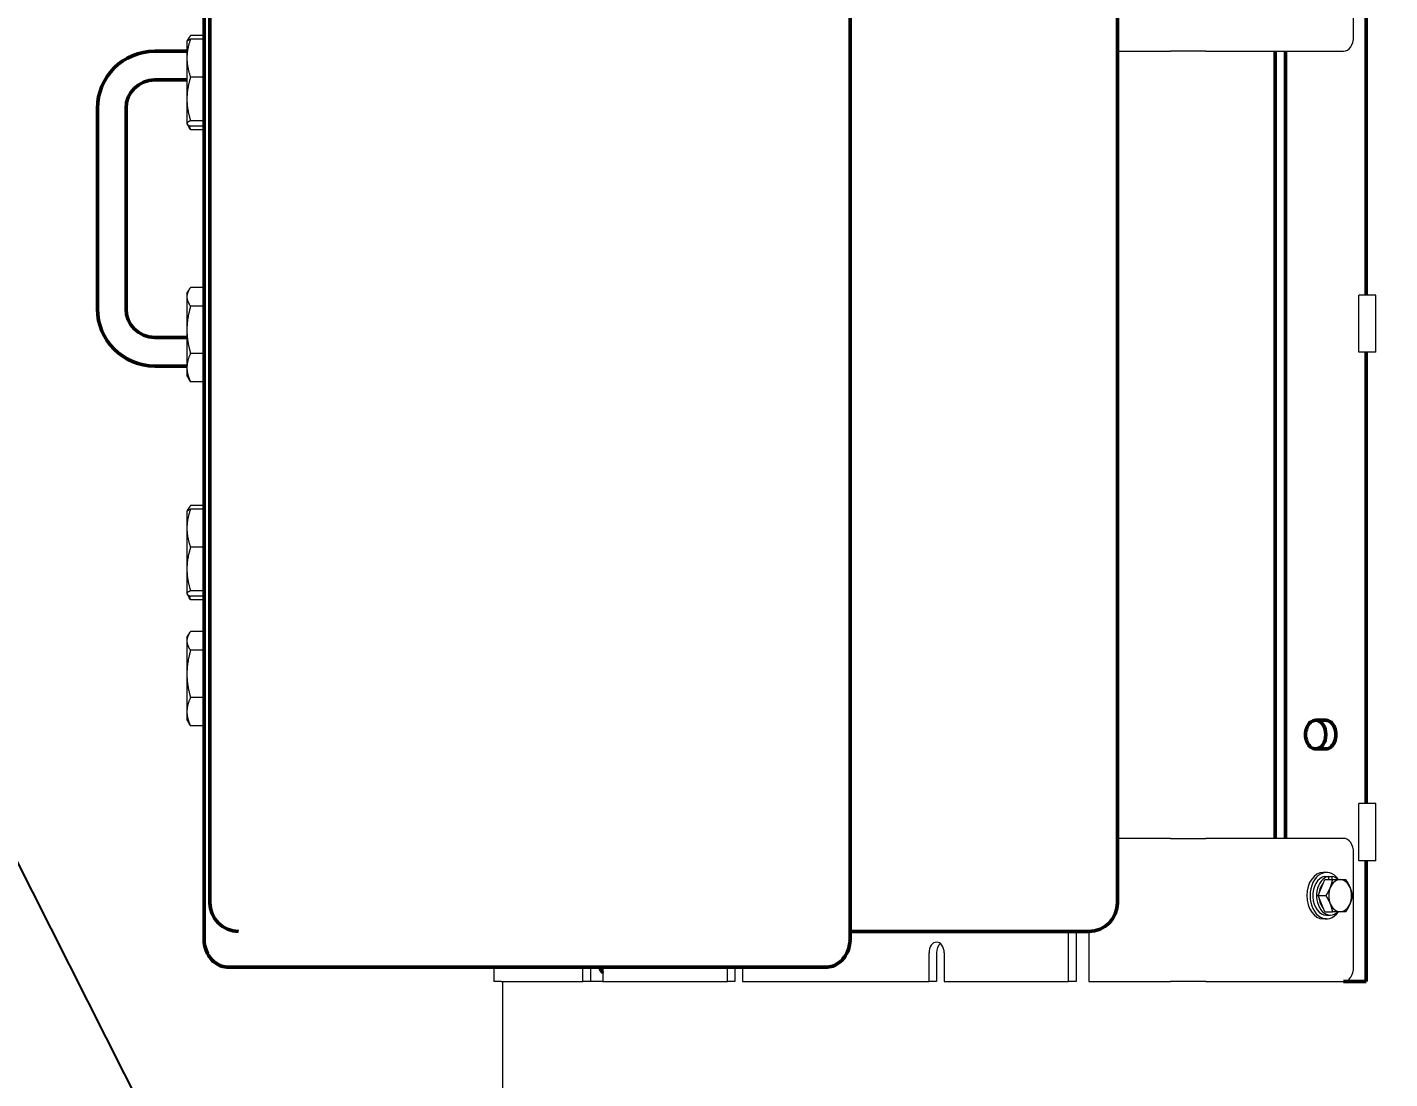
# Model space of a CAD drawing. Header units: inches. Extents: x 20 to 536, y 8 to 344.
# Drawn here: x 380.43 to 404.23, y 82.67 to 101.03 of the extents above; entities that cross this region are included whole.
import ezdxf

# ---------------------------------------------------------------- set-up
doc = ezdxf.new("R2010")
doc.units = ezdxf.units.IN
doc.header["$LTSCALE"] = 16
doc.header["$MEASUREMENT"] = 0
for name, color, linetype, lineweight in [('Dimension (ANSI)', 7, 'Continuous', 25), ('Symbol (ANSI)', 7, 'Continuous', 25), ('Visible (ANSI)', 7, 'Continuous', 50)]:
    doc.layers.add(name, color=color, linetype=linetype, lineweight=lineweight)
doc.styles.add('Standard D-E', font='arial.ttf')
doc.dimstyles.new('in [mm] D-E NeptuneBenson', dxfattribs={"dimscale": 16, "dimtxt": 0.15, "dimasz": 0.098425, "dimexe": 0.125, "dimexo": 0.063, "dimgap": 0.031496, "dimtad": 0, "dimtih": 1, "dimtoh": 1, "dimdec": 4, "dimrnd": 1e-08, "dimzin": 3, "dimdsep": 46, "dimlunit": 5, "dimtxsty": 'Standard D-E', "dimcen": 0.09, "dimdle": 0.393701, "dimclrd": 256, "dimclre": 256, "dimclrt": 256, "dimadec": 1, "dimazin": 1, "dimtfac": 1, "dimtofl": 0, "dimtmove": 0, "dimatfit": 3, "dimfxl": 1, "dimfrac": 1, "dimtolj": 1, "dimtzin": 4, "dimlwd": -1, "dimlwe": -1, "dimarcsym": 0})
doc.dimstyles.new('in [mm] D-E NeptuneBenson$7', dxfattribs={"dimscale": 16, "dimtxt": 0.15, "dimasz": 0.098425, "dimexe": 0.125, "dimexo": 0.063, "dimgap": 0.031496, "dimtad": 0, "dimtih": 1, "dimtoh": 1, "dimdec": 4, "dimrnd": 1e-08, "dimzin": 3, "dimdsep": 46, "dimlunit": 5, "dimtxsty": 'Standard D-E', "dimcen": 0.09, "dimdle": 0.393701, "dimclrd": 256, "dimclre": 256, "dimclrt": 256, "dimadec": 1, "dimazin": 1, "dimtfac": 1, "dimtofl": 0, "dimtmove": 0, "dimatfit": 3, "dimfxl": 1, "dimfrac": 1, "dimtolj": 1, "dimtzin": 4, "dimlwd": -1, "dimlwe": -1, "dimarcsym": 0})

# ---------------------------------------------------------------- blocks, each defined once
blk = doc.blocks.new('*D25')
at = {"layer": 'Defpoints', "color": 0, "transparency": 16777216}
for p in [(336.905, 144.01), (416.113, 144.01), (390.911, 45.678)]:
    blk.add_point(p, dxfattribs=at)
at = {"layer": 'Dimension (ANSI)', "transparency": 16777216}
for p, q in [((415.105, 144.01), (334.905, 144.01)), ((336.905, 142.435), (336.905, 111.916)), ((336.905, 47.253), (336.905, 94.55)), ((389.903, 45.678), (334.905, 45.678))]:
    blk.add_line(p, q, dxfattribs=at)
for points in [[(336.642, 142.435), (337.167, 142.435), (336.905, 144.01)], [(336.642, 47.253), (337.167, 47.253), (336.905, 45.678)]]:
    blk.add_solid(points, dxfattribs=at)
at = {"layer": 'Dimension (ANSI)', "transparency": 16777216, "char_height": 2.4, "attachment_point": 5, "style": 'Standard D-E'}
for s, insert in [('\\A1; \\fArial|b0|i0;98{\\H1x;\\S5#16;} in', (336.905, 106.187)), ('\\A1;[2491.0 mm]{\\P\\fArial|b0|i0;SHIPPING HEIGHT\\P\\fArial|b0|i0;REF.}', (336.905, 97.504))]:
    blk.add_mtext(s, dxfattribs=dict(at, insert=insert))

msp = doc.modelspace()

# ---------------------------------------------------------------- linework, layer by layer
at = {"layer": 'Visible (ANSI)'}
for p, q in [((403.81779, 96.35565), (403.81779, 104.23565)), ((383.5195, 85.11565), (383.5195, 101.86565)), ((394.80288, 85.11565), (394.80288, 101.86565)), ((383.62306, 101.24065), (383.62306, 85.74065)), ((399.4723, 85.74065), (399.4723, 101.24065)), ((382.65792, 100.61565), (383.22017, 100.61565)), ((402.2268, 86.86565), (402.2268, 100.61565)), ((402.40358, 100.61565), (402.40358, 86.86565)), ((382.65792, 100.11565), (383.22017, 100.11565)), ((381.65792, 96.11565), (381.65792, 99.61565)), ((382.15792, 96.11565), (382.15792, 99.61565)), ((383.22017, 95.61565), (382.65792, 95.61565)), ((403.81779, 87.47565), (403.81779, 95.35565)), ((383.22017, 95.11565), (382.65792, 95.11565)), ((402.93391, 88.92815), (403.11069, 88.92815)), ((403.11069, 88.42815), (402.93391, 88.42815)), ((403.81779, 84.36565), (403.81779, 86.47565)), ((394.80288, 85.24065), (398.9723, 85.24065)), ((383.94628, 84.61565), (394.19933, 84.61565)), ((394.19933, 84.61565), (394.3761, 84.61565)), ((403.42005, 84.36565), (403.81779, 84.36565))]:
    msp.add_line(p, q, dxfattribs=at)
at = {"layer": 'Visible (ANSI)', "linetype": 'Continuous', "lineweight": 18}
for p, q in [((403.59682, 100.86565), (403.59682, 102.86565)), ((383.22017, 100.78437), (383.22296, 100.7892)), ((383.22017, 100.78437), (383.22017, 100.4944)), ((383.22296, 100.7892), (383.25727, 100.84863)), ((383.5195, 100.89001), (383.28437, 100.89001)), ((383.5195, 100.82744), (383.28437, 100.82744)), ((383.22017, 100.4944), (383.22017, 99.78045)), ((399.4723, 100.61565), (400.39585, 100.61565)), ((401.01457, 100.61565), (400.39585, 100.61565)), ((401.01457, 100.61565), (403.42005, 100.61565)), ((383.5195, 100.16137), (383.28437, 100.16137)), ((383.22017, 99.78045), (383.22017, 99.35167)), ((383.22017, 99.35167), (383.22017, 99.34687)), ((383.22017, 99.34687), (383.22296, 99.34203)), ((383.22296, 99.34203), (383.25727, 99.2826)), ((383.5195, 99.39954), (383.28437, 99.39954)), ((383.5195, 99.30379), (383.28437, 99.30379)), ((383.5195, 99.24122), (383.28437, 99.24122)), ((383.22017, 96.38444), (383.25727, 96.44871)), ((383.22017, 96.38444), (383.22017, 96.32545)), ((383.5195, 96.49009), (383.28437, 96.49009)), ((383.22017, 96.32545), (383.22017, 95.74862)), ((383.5195, 96.16081), (383.28437, 96.16081)), ((403.9849, 96.35565), (403.68521, 96.35565)), ((403.68521, 95.35565), (403.68521, 96.35565)), ((403.9849, 95.35565), (403.9849, 96.35565)), ((383.22017, 95.74862), (383.22017, 95.08885)), ((383.5195, 95.33642), (383.28437, 95.33642)), ((403.9849, 95.35565), (403.68521, 95.35565)), ((383.22017, 95.08885), (383.22017, 94.94694)), ((383.22017, 94.94694), (383.25727, 94.88268)), ((383.5195, 94.84129), (383.28437, 94.84129)), ((383.22017, 92.574), (383.22296, 92.57883)), ((383.22017, 92.574), (383.22017, 92.28404)), ((383.22296, 92.57883), (383.25727, 92.63826)), ((383.5195, 92.67965), (383.28437, 92.67965)), ((383.5195, 92.61707), (383.28437, 92.61707)), ((383.22017, 92.28404), (383.22017, 91.57008)), ((383.5195, 91.951), (383.28437, 91.951)), ((383.22017, 91.57008), (383.22017, 91.1413)), ((383.22017, 91.1413), (383.22017, 91.1365)), ((383.22017, 91.1365), (383.22296, 91.13166)), ((383.5195, 91.18917), (383.28437, 91.18917)), ((383.22296, 91.13166), (383.25727, 91.07223)), ((383.5195, 91.09342), (383.28437, 91.09342)), ((383.5195, 91.03085), (383.28437, 91.03085)), ((383.22017, 90.37403), (383.25727, 90.4383)), ((383.5195, 90.47968), (383.28437, 90.47968)), ((383.22017, 90.37403), (383.22017, 90.31505)), ((383.22017, 90.31505), (383.22017, 89.73821)), ((383.5195, 90.15041), (383.28437, 90.15041)), ((383.22017, 89.73821), (383.22017, 89.07845)), ((383.5195, 89.32601), (383.28437, 89.32601)), ((383.22017, 89.07845), (383.22017, 88.93653)), ((383.22017, 88.93653), (383.25727, 88.87227)), ((383.5195, 88.83089), (383.28437, 88.83089)), ((403.9849, 87.47565), (403.68521, 87.47565)), ((403.68521, 86.47565), (403.68521, 87.47565)), ((403.9849, 86.47565), (403.9849, 87.47565)), ((400.39585, 86.86565), (399.4723, 86.86565)), ((400.39585, 86.86565), (401.01457, 86.86565)), ((403.42005, 86.86565), (401.01457, 86.86565)), ((403.59682, 84.61565), (403.59682, 86.61565)), ((403.9849, 86.47565), (403.68521, 86.47565)), ((403.03513, 86.00615), (403.09249, 86.14665)), ((403.12306, 86.27165), (403.06649, 86.27165)), ((403.08983, 86.20239), (403.1563, 86.20239)), ((403.09249, 86.14665), (403.22889, 86.14665)), ((403.1563, 86.20239), (403.1563, 86.14665)), ((403.1563, 86.20239), (403.22276, 86.20239)), ((403.22276, 86.14665), (403.22276, 86.20239)), ((402.97777, 85.86565), (403.03513, 86.00615)), ((403.03513, 85.72515), (402.97777, 85.86565)), ((402.97777, 85.86565), (403.11418, 85.86565)), ((403.09249, 85.58465), (403.03513, 85.72515)), ((403.12306, 85.45965), (403.06649, 85.45965)), ((403.09249, 85.58465), (403.22889, 85.58465)), ((403.12306, 85.52565), (403.18953, 85.52565)), ((398.61864, 84.36565), (398.61864, 85.24065)), ((398.75122, 85.24065), (398.75122, 84.36565)), ((398.9722, 85.24065), (398.9722, 84.36565)), ((396.18089, 84.36565), (396.18089, 84.86565)), ((396.31347, 84.86565), (396.31347, 84.36565)), ((396.44606, 84.86565), (396.44606, 84.36565)), ((388.58156, 84.61565), (388.58156, 84.36565)), ((390.13336, 84.36565), (390.13336, 84.61565)), ((390.26594, 84.61565), (390.26594, 84.36565)), ((390.48691, 84.61565), (390.48691, 84.36565)), ((392.6595, 84.36565), (392.6595, 84.61565)), ((392.79208, 84.61565), (392.79208, 84.36565)), ((392.92466, 84.61565), (392.92466, 84.36565)), ((388.7097, 84.36565), (388.58156, 84.36565)), ((388.7097, 84.36565), (390.13336, 84.36565)), ((388.7359, 78.86565), (388.7359, 84.36565)), ((390.26594, 84.36565), (390.13336, 84.36565)), ((390.48691, 84.36565), (390.26594, 84.36565)), ((390.48691, 84.36565), (392.6595, 84.36565)), ((392.79208, 84.36565), (392.6595, 84.36565)), ((392.92466, 84.36565), (396.18089, 84.36565)), ((396.31347, 84.36565), (396.18089, 84.36565)), ((396.44606, 84.36565), (398.61864, 84.36565)), ((398.75122, 84.36565), (398.61864, 84.36565)), ((398.9722, 84.36565), (400.39585, 84.36565)), ((401.01457, 84.36565), (400.39585, 84.36565)), ((401.01457, 84.36565), (403.42005, 84.36565))]:
    msp.add_line(p, q, dxfattribs=at)
at = {"layer": 'Visible (ANSI)'}
for centre, radius, start, end in [((382.65792, 99.61565), 1, 90, 180), ((382.65792, 99.61565), 0.5, 90, 180), ((382.65792, 96.11565), 1, 180, 270), ((382.65792, 96.11565), 0.5, 180, 270), ((384.12306, 85.74065), 0.5, 180, 270), ((398.9723, 85.74065), 0.5, 270, 0)]:
    msp.add_arc(centre, radius, start, end, dxfattribs=at)
at = {"layer": 'Visible (ANSI)', "linetype": 'Continuous', "lineweight": 18}
for centre, major_axis, start_param, end_param in [((403.42005, 100.86565), (0, -0.25), 0, 1.57079633), ((403.42005, 86.61565), (0, 0.25), 4.71238898, 6.28318531), ((403.06649, 85.86565), (0, 0.406), 0, 3.14159265), ((403.12306, 85.86565), (0, 0.406), 5.47680863, 10.23115464), ((403.12306, 85.86565), (0, 0.34), 0.13867938, 3.14159265), ((403.18953, 85.86565), (0, -0.34), 3.28027203, 6.88117227), ((403.36136, 85.86565), (0, 0.281), 0, 1.04719755), ((403.18953, 85.86565), (0, 0.34), 5.68519834, 6.14450593), ((403.36136, 85.86565), (0, 0.281), 5.23598776, 6.28318531), ((403.18953, 85.86565), (0, 0.281), 0.65204888, 1.44234623), ((403.36136, 85.86565), (0, -0.281), 4.1887902, 5.23598776), ((403.36136, 85.86565), (0, 0.281), 4.1887902, 5.23598776), ((403.18953, 85.86565), (0, 0.281), 1.69924643, 2.48954378), ((403.36136, 85.86565), (0, -0.281), 5.23598776, 6.28318531), ((403.36136, 85.86565), (0, -0.281), 0, 1.04719755), ((396.31347, 84.86565), (0, 0.1875), 4.71238898, 7.85398163), ((396.44606, 84.86565), (0, -0.1875), 3.66519143, 4.71238898), ((403.42005, 84.61565), (0, -0.25), 0, 1.57079633)]:
    msp.add_ellipse(centre, major_axis=major_axis, ratio=0.70710678, start_param=start_param, end_param=end_param, dxfattribs=at)
at = {"layer": 'Visible (ANSI)'}
for centre, major_axis, start_param, end_param in [((402.93391, 88.67815), (0, -0.25), 3.14159265, 6.28318531), ((402.93391, 88.67815), (0, -0.25), 0, 3.14159265), ((403.11069, 88.67815), (0, 0.25), 3.14159265, 6.28318531), ((390.73632, 84.86565), (0, -0.5), 5.23598776, 5.50016915)]:
    msp.add_ellipse(centre, major_axis=major_axis, ratio=0.70710678, start_param=start_param, end_param=end_param, dxfattribs=at)
at = {"layer": 'Visible (ANSI)', "linetype": 'Continuous', "lineweight": 18}
for points, weights in [([(383.28437, 100.82744), (383.22017, 100.64897), (383.22017, 100.4944)], [1.01001874936, 1.04314139574, 1]), ([(383.22296, 100.7892), (383.23325, 100.80701), (383.28437, 100.82744)], [1.01469860719, 1.03622071474, 1.01001874936]), ([(383.28437, 100.89001), (383.25052, 100.84349), (383.23481, 100.80179)], [1.01001874936, 1.02721658286, 1.02385469408]), ([(383.22017, 100.4944), (383.22017, 100.33984), (383.28437, 100.16137)], [1, 1.04314139574, 1.01001874936]), ([(383.28437, 100.16137), (383.22017, 99.95724), (383.22017, 99.78045)], [1.01001874936, 1.04314139574, 1]), ([(383.22017, 99.78045), (383.22017, 99.60367), (383.28437, 99.39954)], [1, 1.04314139574, 1.01001874936]), ([(383.28437, 99.39954), (383.22017, 99.37388), (383.22017, 99.35167)], [1.01001874936, 1.04314139574, 1]), ([(383.22017, 99.35167), (383.22017, 99.32945), (383.28437, 99.30379)], [1, 1.04314139574, 1.01001874936]), ([(383.25159, 99.31879), (383.26493, 99.28138), (383.28437, 99.24122)], [1.02294437303, 1.01982143166, 1.01001874936]), ([(383.28437, 99.24122), (383.26887, 99.26251), (383.25727, 99.2826)], [1.01001874936, 1.01781913732, 1.0213898973]), ([(383.28437, 96.49009), (383.22017, 96.40186), (383.22017, 96.32545)], [1.01001874936, 1.04314139574, 1]), ([(383.22017, 96.32545), (383.22017, 96.24904), (383.28437, 96.16081)], [1, 1.04314139574, 1.01001874936]), ([(383.28437, 96.16081), (383.22017, 95.93992), (383.22017, 95.74862)], [1.01001874936, 1.04314139574, 1]), ([(383.22017, 95.74862), (383.22017, 95.55731), (383.28437, 95.33642)], [1, 1.04314139574, 1.01001874936]), ([(383.28437, 95.33642), (383.22017, 95.20375), (383.22017, 95.08885)], [1.01001874936, 1.04314139574, 1]), ([(383.22017, 95.08885), (383.22017, 94.97396), (383.28437, 94.84129)], [1, 1.04314139574, 1.01001874936]), ([(383.28437, 94.84129), (383.26887, 94.86259), (383.25727, 94.88268)], [1.01001874936, 1.01781913732, 1.0213898973]), ([(383.28437, 92.61707), (383.22017, 92.4386), (383.22017, 92.28404)], [1.01001874936, 1.04314139574, 1]), ([(383.22296, 92.57883), (383.23325, 92.59664), (383.28437, 92.61707)], [1.01469860719, 1.03622071474, 1.01001874936]), ([(383.28437, 92.67965), (383.25052, 92.63312), (383.23481, 92.59142)], [1.01001874936, 1.02721658286, 1.02385469408]), ([(383.22017, 92.28404), (383.22017, 92.12947), (383.28437, 91.951)], [1, 1.04314139574, 1.01001874936]), ([(383.28437, 91.951), (383.22017, 91.74687), (383.22017, 91.57008)], [1.01001874936, 1.04314139574, 1]), ([(383.22017, 91.57008), (383.22017, 91.3933), (383.28437, 91.18917)], [1, 1.04314139574, 1.01001874936]), ([(383.28437, 91.18917), (383.22017, 91.16351), (383.22017, 91.1413)], [1.01001874936, 1.04314139574, 1]), ([(383.22017, 91.1413), (383.22017, 91.11908), (383.28437, 91.09342)], [1, 1.04314139574, 1.01001874936]), ([(383.25159, 91.10842), (383.26493, 91.07101), (383.28437, 91.03085)], [1.02294437303, 1.01982143166, 1.01001874936]), ([(383.28437, 91.03085), (383.26887, 91.05214), (383.25727, 91.07223)], [1.01001874936, 1.01781913732, 1.0213898973]), ([(383.28437, 90.47968), (383.22017, 90.39145), (383.22017, 90.31505)], [1.01001874936, 1.04314139574, 1]), ([(383.22017, 90.31505), (383.22017, 90.23864), (383.28437, 90.15041)], [1, 1.04314139574, 1.01001874936]), ([(383.28437, 90.15041), (383.22017, 89.92951), (383.22017, 89.73821)], [1.01001874936, 1.04314139574, 1]), ([(383.22017, 89.73821), (383.22017, 89.54691), (383.28437, 89.32601)], [1, 1.04314139574, 1.01001874936]), ([(383.28437, 89.32601), (383.22017, 89.19334), (383.22017, 89.07845)], [1.01001874936, 1.04314139574, 1]), ([(383.22017, 89.07845), (383.22017, 88.96355), (383.28437, 88.83089)], [1, 1.04314139574, 1.01001874936]), ([(383.28437, 88.83089), (383.26887, 88.85218), (383.25727, 88.87227)], [1.01001874936, 1.01781913732, 1.0213898973]), ([(403.18928, 86.00615), (403.2159, 86.07136), (403.22889, 86.14665)], [1, 1.0379548493, 1]), ([(403.22889, 86.14665), (403.30812, 86.14665), (403.36136, 86.14665)], [1, 1.0379548493, 1]), ([(403.36136, 86.14665), (403.4146, 86.14665), (403.45833, 86.14665)], [1, 1.0379548493, 1]), ([(403.45833, 86.14665), (403.50682, 86.07136), (403.53344, 86.00615)], [1, 1.0379548493, 1]), ([(403.11418, 85.86565), (403.16266, 85.94095), (403.18928, 86.00615)], [1, 1.0379548493, 1]), ([(403.53344, 86.00615), (403.56006, 85.94095), (403.57305, 85.86565)], [1, 1.0379548493, 1]), ([(403.18928, 85.72515), (403.16266, 85.79036), (403.11418, 85.86565)], [1, 1.0379548493, 1]), ([(403.22889, 85.58465), (403.2159, 85.65995), (403.18928, 85.72515)], [1, 1.0379548493, 1]), ([(403.53344, 85.72515), (403.50682, 85.65995), (403.45833, 85.58465)], [1, 1.0379548493, 1]), ([(403.57305, 85.86565), (403.56006, 85.79036), (403.53344, 85.72515)], [1, 1.0379548493, 1]), ([(403.36136, 85.58465), (403.30812, 85.58465), (403.22889, 85.58465)], [1, 1.0379548493, 1]), ([(403.45833, 85.58465), (403.4146, 85.58465), (403.36136, 85.58465)], [1, 1.0379548493, 1])]:
    msp.add_rational_spline(points, weights, degree=2, dxfattribs=at)
at = {"layer": 'Visible (ANSI)'}
for points, knots in [([(383.94628, 84.61565), (383.90412, 84.61565), (383.86205, 84.62296), (383.78223, 84.65041), (383.7449, 84.67106), (383.67506, 84.72377), (383.644, 84.75697), (383.59101, 84.8311), (383.56996, 84.8725), (383.53878, 84.95789), (383.52865, 85.00194), (383.52083, 85.06941), (383.5195, 85.09253), (383.5195, 85.11565)], [1.57079633, 1.57079633, 1.57079633, 1.57079633, 1.80931024, 1.80931024, 2.06106977, 2.06106977, 2.35075453, 2.35075453, 2.6649138, 2.6649138, 2.97907306, 2.97907306, 3.14159265, 3.14159265, 3.14159265, 3.14159265]), ([(394.3761, 84.61565), (394.41827, 84.61565), (394.46033, 84.62296), (394.54015, 84.65041), (394.57749, 84.67106), (394.64732, 84.72377), (394.67838, 84.75697), (394.73137, 84.8311), (394.75242, 84.8725), (394.7836, 84.95789), (394.79373, 85.00194), (394.80155, 85.06941), (394.80288, 85.09253), (394.80288, 85.11565)], [4.71238898, 4.71238898, 4.71238898, 4.71238898, 4.9509029, 4.9509029, 5.20266243, 5.20266243, 5.49234719, 5.49234719, 5.80650645, 5.80650645, 6.12066572, 6.12066572, 6.28318531, 6.28318531, 6.28318531, 6.28318531])]:
    msp.add_open_spline(points, degree=3, knots=knots, dxfattribs=at)

# ---------------------------------------------------------------- dimensions: what is measured, and where the dimension line sits
at = {"layer": 'Dimension (ANSI)'}
dim = msp.add_linear_dim(base=(336.904721, 144.009798), p1=(390.911041, 45.678154), p2=(416.112922, 144.009798), angle=90, text=' \\fArial|b0|i0;<> in\\X[2491.0 mm]{\\P\\fArial|b0|i0;SHIPPING HEIGHT\\P\\fArial|b0|i0;REF.}', dimstyle='in [mm] D-E NeptuneBenson', override={"dimgap": 0.031496, "dimdec": 4, "dimpost": '', "dimtol": 0, "dimlim": 0, "dimtp": 0, "dimtm": 0, "dimtdec": 2, "dimatfit": 1}, dxfattribs=at)
dim.commit()
dim.dimension.update_dxf_attribs({"geometry": '*D25', "text_midpoint": (336.904721, 103.232832), "dimtype": 160})

# ---------------------------------------------------------------- leaders
at = {"layer": 'Symbol (ANSI)', "annotation_type": 0, "has_hookline": 1, "hookline_direction": 1, "text_width": 33.61637}
msp.add_leader([(388.88792, 69.36565), (377.96003, 91.01256), (376.38523, 91.01256)], dimstyle='in [mm] D-E NeptuneBenson$7', override={"dimtad": 0}, dxfattribs=at)

doc.saveas('drawing.dxf')
